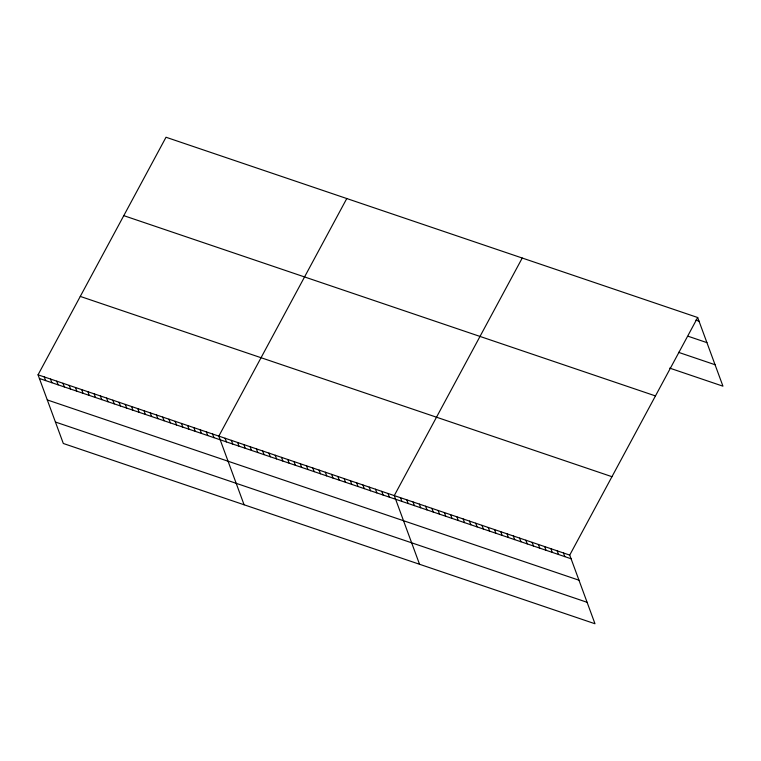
<?xml version="1.0" encoding="UTF-8"?>
<svg xmlns="http://www.w3.org/2000/svg" width="761" height="761" viewBox="0 0 761 761"><rect width="100%" height="100%" fill="white"/><g stroke="black" fill="none" stroke-linecap="round" stroke-linejoin="round"><path stroke-width="1.14" d="M697.685 317.518L569.732 555.092L594.988 623.754L63.315 443.482L38.05 374.821L166.012 137.246L697.685 317.518L722.95 386.179L669.69 368.115M346.778 198.535L218.826 436.12L244.081 504.781M522.236 258.027L394.274 495.601L419.539 564.262M695.906 320.115L699.036 321.18M688.125 336.257L706.931 342.631M678.508 352.333L715.055 364.728M123.786 215.648L655.459 395.92M80.276 296.419L611.958 476.69M38.05 374.821L569.732 555.092M39.401 378.483L571.073 558.755M47.287 399.934L578.969 580.205M55.42 422.032L587.102 602.303M563.463 552.971L564.814 556.633M557.195 550.84L558.545 554.503M550.935 548.719L552.277 552.381M544.667 546.598L546.008 550.26M538.398 544.467L539.749 548.129M532.129 542.346L533.48 546.008M525.87 540.224L527.211 543.887M519.601 538.094L520.943 541.756M513.333 535.972L514.683 539.635M507.064 533.851L508.415 537.504M500.805 531.72L502.146 535.383M494.536 529.599L495.887 533.261M488.267 527.478L489.618 531.13M481.998 525.347L483.349 529.009M475.739 523.226L477.08 526.888M469.47 521.095L470.821 524.757M463.202 518.973L464.552 522.636M456.933 516.852L458.284 520.514M450.674 514.721L452.015 518.384M444.405 512.6L445.756 516.262M438.136 510.479L439.487 514.141M431.877 508.348L433.218 512.01M425.608 506.227L426.95 509.889M419.34 504.105L420.69 507.768M413.071 501.975L414.422 505.637M406.812 499.853L408.153 503.516M400.543 497.732L401.884 501.394M388.005 493.48L389.356 497.142M381.746 491.359L383.087 495.021M375.477 489.228L376.828 492.89M369.209 487.107L370.559 490.769M362.94 484.985L364.291 488.638M356.681 482.855L358.022 486.517M350.412 480.733L351.763 484.396M344.143 478.612L345.494 482.265M337.874 476.481L339.225 480.143M331.615 474.36L332.957 478.022M325.347 472.229L326.697 475.891M319.078 470.108L320.429 473.77M312.819 467.986L314.16 471.649M306.55 465.856L307.891 469.518M300.281 463.734L301.632 467.397M294.012 461.613L295.363 465.275M287.753 459.482L289.094 463.145M281.484 457.361L282.826 461.023M275.216 455.24L276.566 458.902M268.947 453.109L270.298 456.771M262.688 450.988L264.029 454.65M256.419 448.866L257.77 452.529M250.15 446.736L251.501 450.398M243.881 444.614L245.232 448.277M237.622 442.493L238.964 446.155M231.354 440.362L232.704 444.024M225.085 438.241L226.436 441.903M212.585 433.998L213.936 437.661M206.355 431.887L207.705 435.549M200.124 429.775L201.465 433.437M193.884 427.663L195.235 431.325M187.653 425.551L189.004 429.214M181.422 423.43L182.764 427.092M175.182 421.318L176.533 424.98M168.952 419.206L170.302 422.869M162.721 417.095L164.062 420.757M156.49 414.983L157.831 418.645M150.25 412.871L151.601 416.524M144.019 410.75L145.37 414.412M137.789 408.638L139.13 412.3M131.548 406.526L132.899 410.189M125.318 404.414L126.668 408.077M119.087 402.303L120.428 405.965M112.856 400.181L114.198 403.844M106.616 398.07L107.967 401.732M100.385 395.958L101.736 399.62M94.155 393.846L95.496 397.508M87.915 391.734L89.265 395.397M81.684 389.622L83.035 393.275M75.453 387.501L76.794 391.164M69.213 385.389L70.564 389.052M62.982 383.278L64.333 386.94M56.752 381.166L58.093 384.828M50.521 379.054L51.862 382.716M44.281 376.933L45.631 380.595"/></g></svg>
